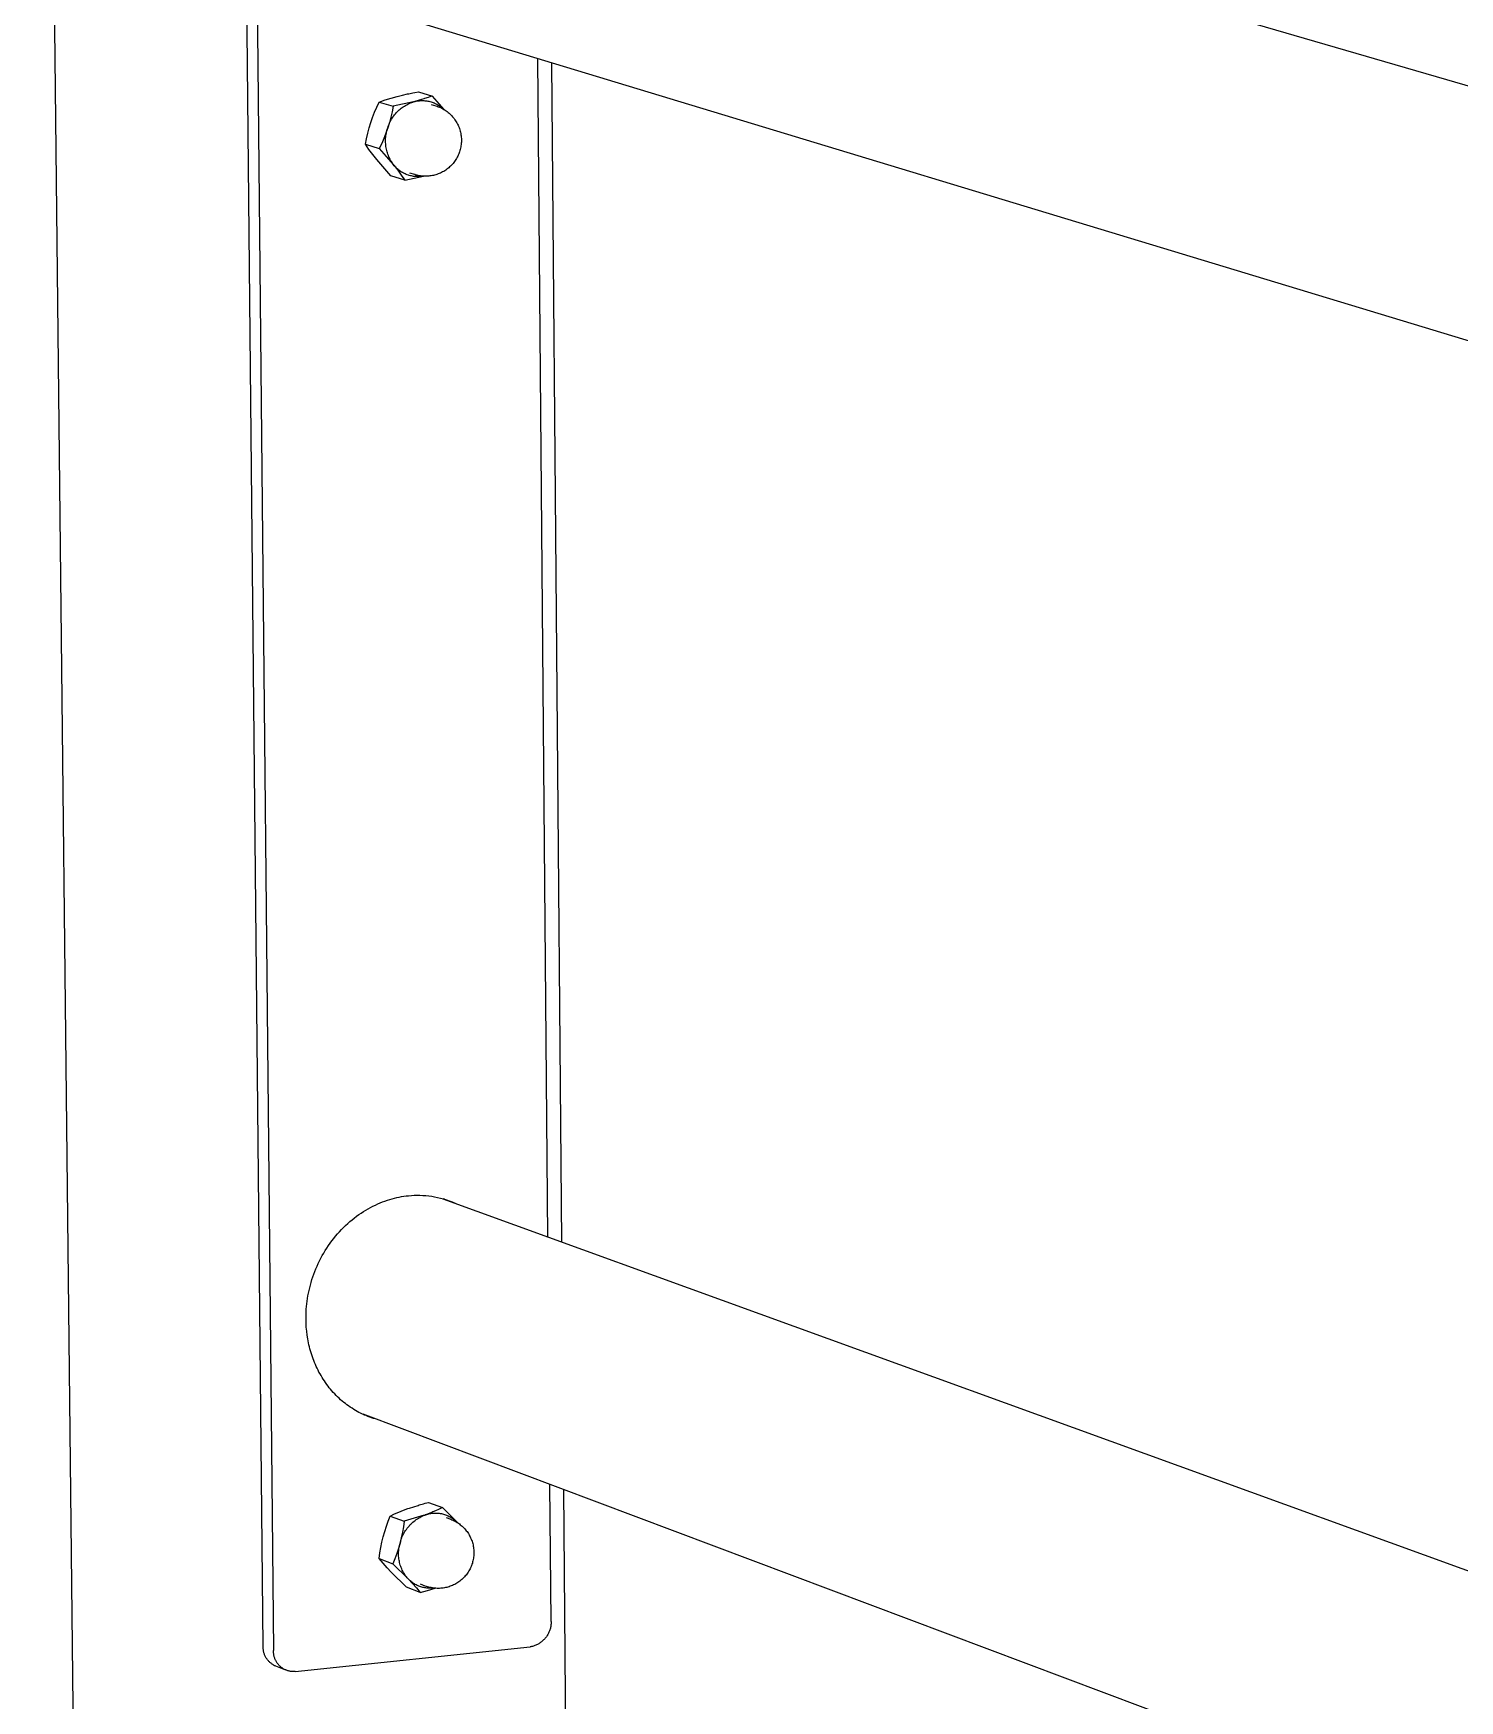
# Model space of a CAD drawing. Header units: millimetres. Extents: x -1656 to 3995, y -637 to 3312.
# Drawn here: x -776.8 to -583.7, y 507.2 to 733.1 of the extents above; entities that cross this region are included whole.
import ezdxf

# ---------------------------------------------------------------- set-up
doc = ezdxf.new("R2010")
doc.units = ezdxf.units.MM
doc.header["$MEASUREMENT"] = 0
doc.layers.add('Utwórz2D linie widoczne', color=7, linetype='Continuous', true_color=0x000000)

msp = doc.modelspace()

# ---------------------------------------------------------------- linework, layer by layer
at = {"layer": 'Utwórz2D linie widoczne'}
for p, q in [((-769.89, 365.93), (-776.82, 998.3)), ((-745.7, 514.58), (-750.18, 965.1)), ((-748.74, 964.78), (-744.29, 514.02)), ((-724.13, 767.18), (-20.23, 562.45)), ((-20.99, 521.13), (-733.01, 737.06)), ((-707.15, 570.06), (-708.49, 729.63)), ((-706.64, 729.06), (-705.31, 569.39)), ((-725.99, 724.91), (-725.42, 725.03)), ((-725.42, 725.03), (-725.41, 725.03)), ((-725.41, 725.03), (-725.15, 725.08)), ((-725.15, 725.08), (-724.68, 725.17)), ((-724.68, 725.17), (-722.79, 724.59)), ((-730.61, 722.4), (-730.31, 723.1)), ((-730.31, 723.1), (-729.99, 723.78)), ((-729.99, 723.78), (-729.18, 724.06)), ((-729.99, 723.78), (-728.11, 723.2)), ((-729.18, 724.06), (-728.37, 724.31)), ((-728.37, 724.31), (-727.54, 724.54)), ((-728.11, 723.2), (-728.25, 722.46)), ((-725.32, 723.81), (-728.11, 723.2)), ((-727.54, 724.54), (-726.84, 724.71)), ((-727.29, 722.7), (-727.15, 722.81)), ((-727.15, 722.81), (-727.01, 722.93)), ((-727.01, 722.93), (-726.86, 723.04)), ((-726.86, 723.04), (-726.72, 723.14)), ((-726.84, 724.71), (-726.14, 724.88)), ((-726.72, 723.14), (-726.56, 723.24)), ((-726.56, 723.24), (-726.41, 723.33)), ((-726.41, 723.33), (-726.25, 723.42)), ((-726.25, 723.42), (-726.09, 723.5)), ((-726.14, 724.88), (-725.99, 724.91)), ((-726.09, 723.5), (-725.92, 723.58)), ((-725.92, 723.58), (-725.76, 723.65)), ((-725.76, 723.65), (-725.59, 723.72)), ((-725.59, 723.72), (-725.42, 723.78)), ((-725.42, 723.78), (-725.24, 723.83)), ((-725.24, 723.83), (-725.1, 723.87)), ((-724.56, 724.02), (-725.17, 723.85)), ((-725.1, 723.87), (-724.96, 723.9)), ((-724.96, 723.9), (-724.82, 723.92)), ((-724.82, 723.92), (-724.68, 723.94)), ((-724.68, 723.94), (-724.54, 723.96)), ((-723.95, 724.2), (-724.56, 724.02)), ((-724.54, 723.96), (-724.39, 723.97)), ((-724.39, 723.97), (-724.25, 723.98)), ((-724.25, 723.98), (-724.1, 723.98)), ((-724.1, 723.98), (-723.96, 723.97)), ((-723.96, 723.97), (-723.82, 723.96)), ((-723.83, 724.24), (-723.95, 724.2)), ((-723.36, 724.4), (-723.83, 724.24)), ((-723.82, 723.96), (-723.67, 723.95)), ((-723.67, 723.95), (-723.53, 723.93)), ((-723.53, 723.93), (-723.39, 723.91)), ((-723.39, 723.91), (-723.25, 723.88)), ((-723.35, 724.4), (-723.36, 724.4)), ((-723.15, 724.47), (-723.35, 724.4)), ((-723.25, 723.88), (-723.11, 723.84)), ((-722.79, 724.59), (-723.15, 724.47)), ((-723.11, 723.84), (-722.97, 723.81)), ((-722.97, 723.81), (-722.83, 723.76)), ((-722.95, 723.46), (-722.31, 723.26)), ((-722.83, 723.76), (-722.7, 723.71)), ((-721.17, 722.75), (-722.79, 724.59)), ((-722.7, 723.71), (-722.56, 723.66)), ((-722.56, 723.66), (-722.43, 723.6)), ((-722.43, 723.6), (-722.3, 723.54)), ((-722.31, 723.26), (-722.14, 723.21)), ((-722.3, 723.54), (-722.17, 723.48)), ((-722.17, 723.48), (-722.05, 723.41)), ((-722.14, 723.21), (-721.98, 723.15)), ((-722.05, 723.41), (-721.92, 723.33)), ((-721.98, 723.15), (-721.82, 723.09)), ((-721.92, 723.33), (-721.8, 723.25)), ((-721.82, 723.09), (-721.67, 723.02)), ((-721.8, 723.25), (-721.69, 723.17)), ((-721.69, 723.17), (-721.57, 723.08)), ((-721.67, 723.02), (-721.52, 722.94)), ((-721.57, 723.08), (-721.46, 722.99)), ((-721.52, 722.94), (-721.37, 722.86)), ((-721.46, 722.99), (-721.35, 722.89)), ((-721.37, 722.86), (-721.22, 722.78)), ((-721.35, 722.89), (-721.25, 722.79)), ((-721.22, 722.78), (-721.07, 722.69)), ((-731.35, 720.27), (-731.13, 720.99)), ((-731.13, 720.99), (-730.88, 721.7)), ((-730.88, 721.7), (-730.61, 722.4)), ((-728.61, 721), (-728.83, 720.28)), ((-728.78, 720.45), (-728.71, 720.62)), ((-728.71, 720.62), (-728.65, 720.79)), ((-728.65, 720.79), (-728.57, 720.96)), ((-728.42, 721.73), (-728.61, 721)), ((-728.57, 720.96), (-728.49, 721.12)), ((-728.49, 721.12), (-728.41, 721.28)), ((-728.25, 722.46), (-728.42, 721.73)), ((-728.41, 721.28), (-728.32, 721.44)), ((-728.32, 721.44), (-728.23, 721.59)), ((-728.23, 721.59), (-728.13, 721.74)), ((-728.13, 721.74), (-728.02, 721.89)), ((-728.02, 721.89), (-727.91, 722.04)), ((-727.91, 722.04), (-727.79, 722.18)), ((-727.79, 722.18), (-727.67, 722.31)), ((-727.67, 722.31), (-727.55, 722.44)), ((-727.55, 722.44), (-727.42, 722.57)), ((-727.42, 722.57), (-727.29, 722.7)), ((-721.07, 722.69), (-720.93, 722.59)), ((-720.93, 722.59), (-720.79, 722.49)), ((-720.79, 722.49), (-720.66, 722.38)), ((-720.66, 722.38), (-720.53, 722.27)), ((-720.53, 722.27), (-720.4, 722.16)), ((-720.4, 722.16), (-720.28, 722.04)), ((-720.28, 722.04), (-720.16, 721.92)), ((-720.16, 721.92), (-720.05, 721.79)), ((-720.05, 721.79), (-719.94, 721.66)), ((-719.94, 721.66), (-719.83, 721.53)), ((-719.83, 721.53), (-719.73, 721.39)), ((-719.73, 721.39), (-719.64, 721.25)), ((-719.64, 721.25), (-719.55, 721.1)), ((-719.55, 721.1), (-719.46, 720.96)), ((-719.46, 720.96), (-719.38, 720.8)), ((-719.38, 720.8), (-719.31, 720.65)), ((-719.31, 720.65), (-719.24, 720.5)), ((-719.24, 720.5), (-719.17, 720.34)), ((-731.85, 718.07), (-731.71, 718.81)), ((-731.71, 718.81), (-731.54, 719.54)), ((-731.54, 719.54), (-731.35, 720.27)), ((-729.35, 718.86), (-729.65, 718.17)), ((-729.08, 719.57), (-729.35, 718.86)), ((-729.13, 718.67), (-729.12, 718.85)), ((-729.13, 718.49), (-729.13, 718.67)), ((-729.12, 718.31), (-729.13, 718.49)), ((-729.12, 718.85), (-729.1, 719.04)), ((-729.11, 718.13), (-729.12, 718.31)), ((-729.1, 719.04), (-729.08, 719.22)), ((-728.83, 720.28), (-729.08, 719.57)), ((-729.08, 719.22), (-729.06, 719.4)), ((-729.06, 719.4), (-729.02, 719.58)), ((-729.02, 719.58), (-728.98, 719.75)), ((-728.98, 719.75), (-728.94, 719.93)), ((-728.94, 719.93), (-728.89, 720.11)), ((-728.89, 720.11), (-728.83, 720.28)), ((-728.83, 720.28), (-728.78, 720.45)), ((-719.17, 720.34), (-719.12, 720.18)), ((-719.12, 720.18), (-719.06, 720.01)), ((-719.06, 720.01), (-719.02, 719.85)), ((-719.02, 719.85), (-718.98, 719.69)), ((-718.98, 719.69), (-718.94, 719.52)), ((-718.94, 719.52), (-718.91, 719.35)), ((-718.91, 719.35), (-718.89, 719.19)), ((-718.89, 719.19), (-718.87, 719.02)), ((-718.87, 719.02), (-718.86, 718.85)), ((-718.86, 718.36), (-718.87, 718.19)), ((-718.86, 718.85), (-718.85, 718.69)), ((-718.85, 718.52), (-718.86, 718.36)), ((-718.85, 718.69), (-718.85, 718.52)), ((-731.37, 717.36), (-731.85, 718.07)), ((-731.85, 718.07), (-729.97, 717.49)), ((-730.86, 716.66), (-731.37, 717.36)), ((-730.33, 715.98), (-730.86, 716.66)), ((-728.41, 713.76), (-730.33, 715.98)), ((-729.65, 718.17), (-729.97, 717.49)), ((-729.97, 717.49), (-728.08, 715.33)), ((-729.1, 717.94), (-729.11, 718.13)), ((-729.07, 717.76), (-729.1, 717.94)), ((-729.05, 717.58), (-729.07, 717.76)), ((-729.01, 717.41), (-729.05, 717.58)), ((-728.97, 717.23), (-729.01, 717.41)), ((-728.92, 717.05), (-728.97, 717.23)), ((-728.87, 716.88), (-728.92, 717.05)), ((-728.81, 716.7), (-728.87, 716.88)), ((-728.75, 716.53), (-728.81, 716.7)), ((-728.68, 716.37), (-728.75, 716.53)), ((-728.6, 716.2), (-728.68, 716.37)), ((-728.52, 716.04), (-728.6, 716.2)), ((-728.44, 715.88), (-728.52, 716.04)), ((-719.6, 716), (-719.69, 715.86)), ((-719.51, 716.14), (-719.6, 716)), ((-719.43, 716.29), (-719.51, 716.14)), ((-719.35, 716.43), (-719.43, 716.29)), ((-719.28, 716.58), (-719.35, 716.43)), ((-719.22, 716.74), (-719.28, 716.58)), ((-719.16, 716.89), (-719.22, 716.74)), ((-719.1, 717.05), (-719.16, 716.89)), ((-719.05, 717.21), (-719.1, 717.05)), ((-719.01, 717.37), (-719.05, 717.21)), ((-718.97, 717.53), (-719.01, 717.37)), ((-718.93, 717.69), (-718.97, 717.53)), ((-718.91, 717.86), (-718.93, 717.69)), ((-718.88, 718.02), (-718.91, 717.86)), ((-718.87, 718.19), (-718.88, 718.02)), ((-728.34, 715.72), (-728.44, 715.88)), ((-726.52, 713.18), (-728.41, 713.76)), ((-728.25, 715.57), (-728.34, 715.72)), ((-728.14, 715.41), (-728.25, 715.57)), ((-728.04, 715.27), (-728.14, 715.41)), ((-727.95, 715.15), (-728.04, 715.27)), ((-727.99, 715.21), (-727.48, 714.55)), ((-727.85, 715.05), (-727.95, 715.15)), ((-727.75, 714.94), (-727.85, 715.05)), ((-727.65, 714.84), (-727.75, 714.94)), ((-727.54, 714.74), (-727.65, 714.84)), ((-727.43, 714.64), (-727.54, 714.74)), ((-727.48, 714.55), (-726.99, 713.87)), ((-727.32, 714.55), (-727.43, 714.64)), ((-727.2, 714.46), (-727.32, 714.55)), ((-727.09, 714.38), (-727.2, 714.46)), ((-726.96, 714.3), (-727.09, 714.38)), ((-726.99, 713.87), (-726.52, 713.18)), ((-726.84, 714.23), (-726.96, 714.3)), ((-726.71, 714.16), (-726.84, 714.23)), ((-726.58, 714.09), (-726.71, 714.16)), ((-726.45, 714.03), (-726.58, 714.09)), ((-726.52, 713.18), (-723.99, 713.73)), ((-726.32, 713.97), (-726.45, 714.03)), ((-726.18, 713.92), (-726.32, 713.97)), ((-726.04, 713.87), (-726.18, 713.92)), ((-725.91, 713.83), (-726.04, 713.87)), ((-725.77, 713.79), (-725.91, 713.83)), ((-725.17, 713.94), (-725.82, 714.14)), ((-725.62, 713.76), (-725.77, 713.79)), ((-725.48, 713.73), (-725.62, 713.76)), ((-725.34, 713.71), (-725.48, 713.73)), ((-725.02, 713.89), (-725.17, 713.94)), ((-724.86, 713.85), (-725.02, 713.89)), ((-724.71, 713.82), (-724.86, 713.85)), ((-724.55, 713.79), (-724.71, 713.82)), ((-724.39, 713.77), (-724.55, 713.79)), ((-724.23, 713.75), (-724.39, 713.77)), ((-724.07, 713.73), (-724.23, 713.75)), ((-724.04, 713.73), (-724.18, 713.71)), ((-723.91, 713.72), (-724.07, 713.73)), ((-723.75, 713.72), (-723.91, 713.72)), ((-723.59, 713.72), (-723.75, 713.72)), ((-723.43, 713.73), (-723.59, 713.72)), ((-723.27, 713.74), (-723.43, 713.73)), ((-723.11, 713.76), (-723.27, 713.74)), ((-722.95, 713.78), (-723.11, 713.76)), ((-722.79, 713.81), (-722.95, 713.78)), ((-722.63, 713.84), (-722.79, 713.81)), ((-722.48, 713.88), (-722.63, 713.84)), ((-722.32, 713.93), (-722.48, 713.88)), ((-722.16, 713.98), (-722.32, 713.93)), ((-722, 714.03), (-722.16, 713.98)), ((-721.85, 714.09), (-722, 714.03)), ((-721.7, 714.16), (-721.85, 714.09)), ((-721.55, 714.23), (-721.7, 714.16)), ((-721.4, 714.31), (-721.55, 714.23)), ((-721.25, 714.39), (-721.4, 714.31)), ((-721.11, 714.48), (-721.25, 714.39)), ((-720.97, 714.57), (-721.11, 714.48)), ((-720.84, 714.67), (-720.97, 714.57)), ((-720.7, 714.77), (-720.84, 714.67)), ((-720.57, 714.87), (-720.7, 714.77)), ((-720.45, 714.98), (-720.57, 714.87)), ((-720.33, 715.09), (-720.45, 714.98)), ((-720.21, 715.21), (-720.33, 715.09)), ((-720.1, 715.33), (-720.21, 715.21)), ((-719.99, 715.46), (-720.1, 715.33)), ((-719.88, 715.59), (-719.99, 715.46)), ((-719.78, 715.72), (-719.88, 715.59)), ((-719.69, 715.86), (-719.78, 715.72)), ((-725.19, 713.69), (-725.34, 713.71)), ((-725.05, 713.68), (-725.19, 713.69)), ((-724.9, 713.67), (-725.05, 713.68)), ((-724.76, 713.67), (-724.9, 713.67)), ((-724.61, 713.67), (-724.76, 713.67)), ((-724.47, 713.68), (-724.61, 713.67)), ((-724.32, 713.69), (-724.47, 713.68)), ((-724.18, 713.71), (-724.32, 713.69)), ((-731.8, 573.67), (-731.48, 573.86)), ((-731.48, 573.86), (-731.16, 574.04)), ((-731.16, 574.04), (-730.84, 574.21)), ((-730.84, 574.21), (-730.51, 574.36)), ((-730.51, 574.36), (-730.19, 574.51)), ((-730.19, 574.51), (-729.86, 574.65)), ((-729.86, 574.65), (-729.54, 574.78)), ((-729.54, 574.78), (-729.21, 574.9)), ((-729.21, 574.9), (-728.88, 575.01)), ((-728.88, 575.01), (-728.56, 575.12)), ((-728.56, 575.12), (-728.23, 575.21)), ((-728.23, 575.21), (-727.91, 575.3)), ((-727.91, 575.3), (-727.59, 575.37)), ((-727.59, 575.37), (-727.27, 575.44)), ((-727.27, 575.44), (-726.95, 575.5)), ((-726.95, 575.5), (-726.63, 575.55)), ((-726.63, 575.55), (-726.32, 575.59)), ((-726.32, 575.59), (-726.01, 575.63)), ((-726.01, 575.63), (-725.63, 575.66)), ((-725.63, 575.66), (-725.24, 575.68)), ((-725.24, 575.68), (-724.86, 575.69)), ((-724.86, 575.69), (-724.47, 575.68)), ((-724.47, 575.68), (-724.07, 575.67)), ((-724.07, 575.67), (-723.68, 575.64)), ((-723.68, 575.64), (-723.28, 575.6)), ((-723.28, 575.6), (-722.88, 575.55)), ((-722.88, 575.55), (-722.48, 575.48)), ((-722.48, 575.48), (-722.08, 575.4)), ((-722.08, 575.4), (-721.69, 575.31)), ((-721.69, 575.31), (-721.29, 575.2)), ((-721.38, 575.22), (-24.69, 322.21)), ((-721.29, 575.2), (-720.89, 575.07)), ((-721.15, 575.14), (-721.26, 575.19)), ((-720.89, 575.07), (-720.5, 574.94)), ((-720.5, 574.94), (-720.1, 574.78)), ((-720.1, 574.78), (-719.72, 574.62)), ((-734.82, 571.32), (-734.54, 571.59)), ((-734.54, 571.59), (-734.25, 571.86)), ((-734.25, 571.86), (-733.96, 572.11)), ((-733.96, 572.11), (-733.66, 572.36)), ((-733.66, 572.36), (-733.36, 572.6)), ((-733.36, 572.6), (-733.06, 572.84)), ((-733.06, 572.84), (-732.75, 573.06)), ((-732.75, 573.06), (-732.44, 573.27)), ((-732.44, 573.27), (-732.12, 573.48)), ((-732.12, 573.48), (-731.8, 573.67)), ((-736.85, 568.87), (-736.62, 569.2)), ((-736.62, 569.2), (-736.39, 569.52)), ((-736.39, 569.52), (-736.14, 569.84)), ((-736.14, 569.84), (-735.89, 570.15)), ((-735.89, 570.15), (-735.63, 570.45)), ((-735.63, 570.45), (-735.37, 570.75)), ((-735.37, 570.75), (-735.1, 571.03)), ((-735.1, 571.03), (-734.82, 571.32)), ((-738.06, 566.8), (-737.88, 567.16)), ((-737.88, 567.16), (-737.69, 567.51)), ((-737.69, 567.51), (-737.49, 567.86)), ((-737.49, 567.86), (-737.29, 568.2)), ((-737.29, 568.2), (-737.07, 568.54)), ((-737.07, 568.54), (-736.85, 568.87)), ((-738.97, 564.63), (-738.84, 564.99)), ((-738.84, 564.99), (-738.7, 565.36)), ((-738.7, 565.36), (-738.55, 565.72)), ((-738.55, 565.72), (-738.4, 566.09)), ((-738.4, 566.09), (-738.24, 566.45)), ((-738.24, 566.45), (-738.06, 566.8)), ((-739.63, 562.06), (-739.56, 562.42)), ((-739.56, 562.42), (-739.49, 562.79)), ((-739.49, 562.79), (-739.4, 563.15)), ((-739.4, 563.15), (-739.31, 563.52)), ((-739.31, 563.52), (-739.2, 563.89)), ((-739.2, 563.89), (-739.09, 564.26)), ((-739.09, 564.26), (-738.97, 564.63)), ((-739.88, 559.91), (-739.86, 560.26)), ((-739.86, 560.26), (-739.83, 560.61)), ((-739.83, 560.61), (-739.79, 560.97)), ((-739.79, 560.97), (-739.75, 561.33)), ((-739.75, 561.33), (-739.69, 561.69)), ((-739.69, 561.69), (-739.63, 562.06)), ((-739.9, 559.22), (-739.89, 559.56)), ((-739.9, 558.87), (-739.9, 559.22)), ((-739.89, 558.35), (-739.9, 558.87)), ((-739.89, 559.56), (-739.88, 559.91)), ((-739.86, 557.82), (-739.89, 558.35)), ((-739.81, 557.29), (-739.86, 557.82)), ((-739.74, 556.75), (-739.81, 557.29)), ((-739.66, 556.22), (-739.74, 556.75)), ((-739.56, 555.68), (-739.66, 556.22)), ((-739.5, 555.41), (-739.56, 555.68)), ((-739.43, 555.14), (-739.5, 555.41)), ((-739.36, 554.87), (-739.43, 555.14)), ((-739.29, 554.6), (-739.36, 554.87)), ((-739.21, 554.34), (-739.29, 554.6)), ((-739.13, 554.07), (-739.21, 554.34)), ((-739.04, 553.81), (-739.13, 554.07)), ((-738.94, 553.54), (-739.04, 553.81)), ((-738.84, 553.28), (-738.94, 553.54)), ((-738.74, 553.02), (-738.84, 553.28)), ((-738.63, 552.76), (-738.74, 553.02)), ((-738.51, 552.5), (-738.63, 552.76)), ((-738.39, 552.25), (-738.51, 552.5)), ((-738.27, 551.99), (-738.39, 552.25)), ((-738.14, 551.74), (-738.27, 551.99)), ((-738, 551.49), (-738.14, 551.74)), ((-737.86, 551.25), (-738, 551.49)), ((-737.72, 551), (-737.86, 551.25)), ((-737.57, 550.76), (-737.72, 551)), ((-737.41, 550.53), (-737.57, 550.76)), ((-737.26, 550.3), (-737.41, 550.53)), ((-737.09, 550.07), (-737.26, 550.3)), ((-736.92, 549.84), (-737.09, 550.07)), ((-736.75, 549.62), (-736.92, 549.84)), ((-736.57, 549.4), (-736.75, 549.62)), ((-736.39, 549.19), (-736.57, 549.4)), ((-736.2, 548.98), (-736.39, 549.19)), ((-736.01, 548.77), (-736.2, 548.98)), ((-735.82, 548.57), (-736.01, 548.77)), ((-735.62, 548.37), (-735.82, 548.57)), ((-735.42, 548.18), (-735.62, 548.37)), ((-735.21, 547.99), (-735.42, 548.18)), ((-735, 547.81), (-735.21, 547.99)), ((-734.79, 547.63), (-735, 547.81)), ((-734.57, 547.46), (-734.79, 547.63)), ((-734.35, 547.3), (-734.57, 547.46)), ((-734.13, 547.14), (-734.35, 547.3)), ((-733.9, 546.98), (-734.13, 547.14)), ((-733.67, 546.83), (-733.9, 546.98)), ((-733.44, 546.68), (-733.67, 546.83)), ((-733.21, 546.54), (-733.44, 546.68)), ((-732.97, 546.41), (-733.21, 546.54)), ((-732.74, 546.28), (-732.97, 546.41)), ((-732.5, 546.16), (-732.74, 546.28)), ((-732.25, 546.04), (-732.5, 546.16)), ((-732.01, 545.93), (-732.25, 546.04)), ((-25.46, 280.46), (-732.18, 546.01)), ((-732.07, 545.96), (-731.95, 545.92)), ((-731.77, 545.83), (-732.01, 545.93)), ((-731.52, 545.73), (-731.77, 545.83)), ((-731.27, 545.63), (-731.52, 545.73)), ((-731.02, 545.55), (-731.27, 545.63)), ((-730.77, 545.46), (-731.02, 545.55)), ((-730.52, 545.39), (-730.77, 545.46)), ((-706.71, 517.96), (-706.87, 536.5)), ((-705.03, 535.81), (-703.58, 361.98)), ((-726.7, 533.01), (-726.09, 533.24)), ((-726.09, 533.24), (-725.88, 533.31)), ((-725.88, 533.31), (-725.3, 533.5)), ((-725.3, 533.5), (-724.72, 533.68)), ((-724.72, 533.68), (-724.57, 533.73)), ((-724.57, 533.73), (-724.01, 533.89)), ((-724.01, 533.89), (-724, 533.89)), ((-724, 533.89), (-723.75, 533.96)), ((-723.75, 533.96), (-723.29, 534.08)), ((-723.29, 534.08), (-721.41, 533.37)), ((-721.96, 533.11), (-722.34, 532.95)), ((-721.41, 533.37), (-721.96, 533.12)), ((-721.96, 533.12), (-721.96, 533.11)), ((-719.42, 531.4), (-721.41, 533.37)), ((-729.24, 530.15), (-729.02, 530.85)), ((-729.02, 530.85), (-728.77, 531.55)), ((-728.77, 531.55), (-728.49, 532.23)), ((-728.49, 532.23), (-727.9, 532.51)), ((-728.49, 532.23), (-726.61, 531.52)), ((-727.9, 532.51), (-727.31, 532.77)), ((-727.31, 532.77), (-726.7, 533.01)), ((-726.71, 530.77), (-726.84, 530.03)), ((-726.61, 531.52), (-726.71, 530.77)), ((-723.88, 532.34), (-726.61, 531.52)), ((-726.08, 530.73), (-725.95, 530.88)), ((-725.95, 530.88), (-725.83, 531.02)), ((-725.83, 531.02), (-725.69, 531.15)), ((-725.69, 531.15), (-725.56, 531.28)), ((-725.56, 531.28), (-725.42, 531.41)), ((-725.42, 531.41), (-725.27, 531.53)), ((-725.27, 531.53), (-725.12, 531.64)), ((-725.12, 531.64), (-724.97, 531.75)), ((-724.97, 531.75), (-724.81, 531.86)), ((-724.81, 531.86), (-724.65, 531.96)), ((-724.65, 531.96), (-724.49, 532.05)), ((-724.49, 532.05), (-724.33, 532.14)), ((-724.33, 532.14), (-724.16, 532.22)), ((-724.16, 532.22), (-723.98, 532.3)), ((-723.98, 532.3), (-723.81, 532.37)), ((-723.81, 532.37), (-723.68, 532.42)), ((-723.6, 532.45), (-723.74, 532.39)), ((-723.68, 532.42), (-723.54, 532.46)), ((-723.13, 532.62), (-723.6, 532.45)), ((-723.54, 532.46), (-723.4, 532.5)), ((-723.4, 532.5), (-723.27, 532.53)), ((-723.27, 532.53), (-723.13, 532.56)), ((-722.91, 532.71), (-723.13, 532.62)), ((-723.13, 532.56), (-722.99, 532.59)), ((-722.99, 532.59), (-722.85, 532.6)), ((-722.85, 532.73), (-722.91, 532.71)), ((-722.72, 532.79), (-722.85, 532.73)), ((-722.85, 532.6), (-722.7, 532.62)), ((-722.34, 532.95), (-722.72, 532.79)), ((-722.7, 532.62), (-722.56, 532.63)), ((-722.56, 532.63), (-722.42, 532.63)), ((-722.42, 532.63), (-722.28, 532.63)), ((-722.28, 532.63), (-722.14, 532.63)), ((-722.14, 532.63), (-721.99, 532.62)), ((-721.99, 532.62), (-721.85, 532.6)), ((-721.85, 532.6), (-721.71, 532.58)), ((-721.71, 532.58), (-721.57, 532.56)), ((-721.57, 532.56), (-721.43, 532.53)), ((-721.43, 532.53), (-721.3, 532.49)), ((-721.3, 532.49), (-721.16, 532.46)), ((-721.16, 532.46), (-721.02, 532.41)), ((-721.02, 532.41), (-720.89, 532.36)), ((-720.93, 532.04), (-720.29, 531.79)), ((-720.89, 532.36), (-720.76, 532.31)), ((-720.76, 532.31), (-720.63, 532.25)), ((-720.63, 532.25), (-720.5, 532.19)), ((-720.5, 532.19), (-720.38, 532.13)), ((-720.38, 532.13), (-720.25, 532.05)), ((-720.29, 531.79), (-720.14, 531.73)), ((-720.25, 532.05), (-720.13, 531.98)), ((-720.14, 531.73), (-719.98, 531.67)), ((-720.13, 531.98), (-720.01, 531.9)), ((-720.01, 531.9), (-719.9, 531.82)), ((-719.98, 531.67), (-719.84, 531.59)), ((-719.9, 531.82), (-719.79, 531.73)), ((-719.84, 531.59), (-719.69, 531.52)), ((-719.79, 531.73), (-719.68, 531.64)), ((-719.69, 531.52), (-719.55, 531.44)), ((-719.68, 531.64), (-719.57, 531.55)), ((-719.57, 531.55), (-719.47, 531.45)), ((-719.55, 531.44), (-719.41, 531.35)), ((-719.47, 531.45), (-719.37, 531.35)), ((-719.41, 531.35), (-719.27, 531.26)), ((-719.37, 531.35), (-719.32, 531.29)), ((-719.27, 531.26), (-719.13, 531.16)), ((-719.13, 531.16), (-719, 531.06)), ((-719, 531.06), (-718.88, 530.96)), ((-718.88, 530.96), (-718.75, 530.85)), ((-718.75, 530.85), (-718.63, 530.74)), ((-729.77, 527.97), (-729.62, 528.7)), ((-729.62, 528.7), (-729.45, 529.43)), ((-729.45, 529.43), (-729.24, 530.15)), ((-727.17, 528.56), (-727.37, 527.85)), ((-727.21, 528.39), (-727.17, 528.56)), ((-726.99, 529.29), (-727.17, 528.56)), ((-727.17, 528.56), (-727.12, 528.75)), ((-727.12, 528.75), (-727.06, 528.93)), ((-727.06, 528.93), (-727, 529.1)), ((-727, 529.1), (-726.94, 529.28)), ((-726.84, 530.03), (-726.99, 529.29)), ((-726.94, 529.28), (-726.86, 529.45)), ((-726.86, 529.45), (-726.78, 529.62)), ((-726.78, 529.62), (-726.7, 529.79)), ((-726.7, 529.79), (-726.61, 529.96)), ((-726.61, 529.96), (-726.51, 530.12)), ((-726.51, 530.12), (-726.41, 530.28)), ((-726.41, 530.28), (-726.3, 530.43)), ((-726.3, 530.43), (-726.19, 530.59)), ((-726.19, 530.59), (-726.08, 530.73)), ((-718.63, 530.74), (-718.52, 530.62)), ((-718.52, 530.62), (-718.4, 530.5)), ((-718.4, 530.5), (-718.3, 530.38)), ((-718.3, 530.38), (-718.19, 530.25)), ((-718.19, 530.25), (-718.09, 530.12)), ((-718.09, 530.12), (-718, 529.98)), ((-718, 529.98), (-717.91, 529.85)), ((-717.91, 529.85), (-717.82, 529.7)), ((-717.82, 529.7), (-717.74, 529.56)), ((-717.74, 529.56), (-717.67, 529.41)), ((-717.67, 529.41), (-717.6, 529.27)), ((-717.6, 529.27), (-717.53, 529.11)), ((-717.53, 529.11), (-717.47, 528.96)), ((-717.47, 528.96), (-717.41, 528.81)), ((-717.41, 528.81), (-717.37, 528.65)), ((-717.37, 528.65), (-717.32, 528.49)), ((-730, 526.48), (-729.9, 527.23)), ((-729.47, 525.84), (-730, 526.48)), ((-730, 526.48), (-728.13, 525.76)), ((-729.9, 527.23), (-729.77, 527.97)), ((-727.85, 526.45), (-728.13, 525.76)), ((-727.6, 527.15), (-727.85, 526.45)), ((-727.37, 527.85), (-727.6, 527.15)), ((-727.37, 527.16), (-727.36, 527.34)), ((-727.37, 526.98), (-727.37, 527.16)), ((-727.36, 526.8), (-727.37, 526.98)), ((-727.36, 527.34), (-727.35, 527.51)), ((-727.34, 526.62), (-727.36, 526.8)), ((-727.35, 527.51), (-727.34, 527.69)), ((-727.34, 527.69), (-727.32, 527.87)), ((-727.32, 526.45), (-727.34, 526.62)), ((-727.32, 527.87), (-727.29, 528.04)), ((-727.29, 526.27), (-727.32, 526.45)), ((-727.29, 528.04), (-727.25, 528.22)), ((-727.26, 526.1), (-727.29, 526.27)), ((-727.25, 528.22), (-727.21, 528.39)), ((-717.32, 528.49), (-717.28, 528.33)), ((-717.25, 526.34), (-717.29, 526.18)), ((-717.28, 528.33), (-717.25, 528.17)), ((-717.25, 528.17), (-717.22, 528)), ((-717.22, 526.51), (-717.25, 526.34)), ((-717.22, 528), (-717.2, 527.84)), ((-717.2, 526.67), (-717.22, 526.51)), ((-717.2, 527.84), (-717.18, 527.67)), ((-717.18, 526.84), (-717.2, 526.67)), ((-717.18, 527.67), (-717.17, 527.5)), ((-717.17, 527), (-717.18, 526.84)), ((-717.17, 527.5), (-717.16, 527.34)), ((-717.16, 527.34), (-717.17, 527.17)), ((-717.17, 527.17), (-717.17, 527)), ((-728.92, 525.22), (-729.47, 525.84)), ((-728.36, 524.61), (-728.92, 525.22)), ((-726.31, 522.59), (-728.36, 524.61)), ((-728.13, 525.76), (-726.13, 523.79)), ((-727.22, 525.92), (-727.26, 526.1)), ((-727.18, 525.75), (-727.22, 525.92)), ((-727.13, 525.58), (-727.18, 525.75)), ((-727.07, 525.41), (-727.13, 525.58)), ((-727.01, 525.25), (-727.07, 525.41)), ((-726.94, 525.08), (-727.01, 525.25)), ((-726.86, 524.92), (-726.94, 525.08)), ((-726.78, 524.76), (-726.86, 524.92)), ((-726.7, 524.6), (-726.78, 524.76)), ((-726.61, 524.45), (-726.7, 524.6)), ((-726.51, 524.3), (-726.61, 524.45)), ((-726.41, 524.15), (-726.51, 524.3)), ((-726.3, 524.01), (-726.41, 524.15)), ((-726.19, 523.87), (-726.3, 524.01)), ((-718.33, 524.12), (-718.44, 523.99)), ((-718.23, 524.24), (-718.33, 524.12)), ((-718.13, 524.38), (-718.23, 524.24)), ((-718.03, 524.51), (-718.13, 524.38)), ((-717.93, 524.65), (-718.03, 524.51)), ((-717.85, 524.79), (-717.93, 524.65)), ((-717.76, 524.94), (-717.85, 524.79)), ((-717.69, 525.08), (-717.76, 524.94)), ((-717.61, 525.23), (-717.69, 525.08)), ((-717.55, 525.39), (-717.61, 525.23)), ((-717.48, 525.54), (-717.55, 525.39)), ((-717.43, 525.7), (-717.48, 525.54)), ((-717.37, 525.86), (-717.43, 525.7)), ((-717.33, 526.02), (-717.37, 525.86)), ((-717.29, 526.18), (-717.33, 526.02)), ((-724.44, 521.87), (-726.31, 522.59)), ((-726.08, 523.74), (-726.19, 523.87)), ((-725.98, 523.64), (-726.08, 523.74)), ((-726.03, 523.68), (-725.48, 523.09)), ((-725.88, 523.54), (-725.98, 523.64)), ((-725.78, 523.45), (-725.88, 523.54)), ((-725.67, 523.36), (-725.78, 523.45)), ((-725.56, 523.27), (-725.67, 523.36)), ((-725.45, 523.19), (-725.56, 523.27)), ((-725.48, 523.09), (-724.95, 522.49)), ((-725.33, 523.11), (-725.45, 523.19)), ((-725.22, 523.04), (-725.33, 523.11)), ((-725.1, 522.97), (-725.22, 523.04)), ((-724.97, 522.91), (-725.1, 522.97)), ((-724.85, 522.84), (-724.97, 522.91)), ((-724.95, 522.49), (-724.44, 521.87)), ((-724.72, 522.79), (-724.85, 522.84)), ((-724.6, 522.73), (-724.72, 522.79)), ((-724.47, 522.69), (-724.6, 522.73)), ((-724.33, 522.64), (-724.47, 522.69)), ((-724.44, 521.87), (-723.43, 522.15)), ((-723.74, 522.75), (-724.38, 523)), ((-724.2, 522.6), (-724.33, 522.64)), ((-724.07, 522.57), (-724.2, 522.6)), ((-723.93, 522.54), (-724.07, 522.57)), ((-723.79, 522.51), (-723.93, 522.54)), ((-723.66, 522.49), (-723.79, 522.51)), ((-723.59, 522.7), (-723.74, 522.75)), ((-723.52, 522.48), (-723.66, 522.49)), ((-723.43, 522.65), (-723.59, 522.7)), ((-723.38, 522.46), (-723.52, 522.48)), ((-723.27, 522.6), (-723.43, 522.65)), ((-723.43, 522.15), (-722.43, 522.45)), ((-723.24, 522.46), (-723.38, 522.46)), ((-723.12, 522.56), (-723.27, 522.6)), ((-723.1, 522.46), (-723.24, 522.46)), ((-722.96, 522.53), (-723.12, 522.56)), ((-722.96, 522.46), (-723.1, 522.46)), ((-722.79, 522.5), (-722.96, 522.53)), ((-722.83, 522.47), (-722.96, 522.46)), ((-722.69, 522.48), (-722.83, 522.47)), ((-722.63, 522.47), (-722.79, 522.5)), ((-722.47, 522.45), (-722.63, 522.47)), ((-722.31, 522.44), (-722.47, 522.45)), ((-722.14, 522.43), (-722.31, 522.44)), ((-721.98, 522.43), (-722.14, 522.43)), ((-721.82, 522.43), (-721.98, 522.43)), ((-721.65, 522.44), (-721.82, 522.43)), ((-721.49, 522.46), (-721.65, 522.44)), ((-721.33, 522.48), (-721.49, 522.46)), ((-721.16, 522.5), (-721.33, 522.48)), ((-721, 522.54), (-721.16, 522.5)), ((-720.84, 522.57), (-721, 522.54)), ((-720.69, 522.61), (-720.84, 522.57)), ((-720.53, 522.66), (-720.69, 522.61)), ((-720.37, 522.71), (-720.53, 522.66)), ((-720.22, 522.77), (-720.37, 522.71)), ((-720.06, 522.84), (-720.22, 522.77)), ((-719.91, 522.91), (-720.06, 522.84)), ((-719.76, 522.98), (-719.91, 522.91)), ((-719.62, 523.06), (-719.76, 522.98)), ((-719.47, 523.15), (-719.62, 523.06)), ((-719.33, 523.24), (-719.47, 523.15)), ((-719.19, 523.33), (-719.33, 523.24)), ((-719.06, 523.43), (-719.19, 523.33)), ((-718.93, 523.53), (-719.06, 523.43)), ((-718.8, 523.64), (-718.93, 523.53)), ((-718.68, 523.75), (-718.8, 523.64)), ((-718.56, 523.87), (-718.68, 523.75)), ((-718.44, 523.99), (-718.56, 523.87)), ((-706.76, 517.26), (-706.79, 517.15)), ((-706.74, 517.38), (-706.76, 517.26)), ((-706.73, 517.49), (-706.74, 517.38)), ((-706.72, 517.61), (-706.73, 517.49)), ((-706.71, 517.72), (-706.72, 517.61)), ((-706.71, 517.96), (-706.71, 517.84)), ((-706.71, 517.84), (-706.71, 517.72)), ((-708.27, 515), (-708.37, 514.94)), ((-708.17, 515.07), (-708.27, 515)), ((-708.08, 515.13), (-708.17, 515.07)), ((-707.99, 515.21), (-708.08, 515.13)), ((-707.9, 515.28), (-707.99, 515.21)), ((-707.81, 515.36), (-707.9, 515.28)), ((-707.72, 515.44), (-707.81, 515.36)), ((-707.64, 515.52), (-707.72, 515.44)), ((-707.56, 515.61), (-707.64, 515.52)), ((-707.49, 515.7), (-707.56, 515.61)), ((-707.42, 515.79), (-707.49, 515.7)), ((-707.35, 515.88), (-707.42, 515.79)), ((-707.28, 515.98), (-707.35, 515.88)), ((-707.22, 516.07), (-707.28, 515.98)), ((-707.16, 516.17), (-707.22, 516.07)), ((-707.1, 516.28), (-707.16, 516.17)), ((-707.05, 516.38), (-707.1, 516.28)), ((-707, 516.48), (-707.05, 516.38)), ((-706.96, 516.59), (-707, 516.48)), ((-706.91, 516.7), (-706.96, 516.59)), ((-706.88, 516.81), (-706.91, 516.7)), ((-706.84, 516.92), (-706.88, 516.81)), ((-706.81, 517.03), (-706.84, 516.92)), ((-706.79, 517.15), (-706.81, 517.03)), ((-745.7, 514.48), (-745.7, 514.58)), ((-745.7, 514.38), (-745.7, 514.48)), ((-745.7, 514.28), (-745.7, 514.38)), ((-745.69, 514.19), (-745.7, 514.28)), ((-745.67, 514.09), (-745.69, 514.19)), ((-745.66, 514), (-745.67, 514.09)), ((-745.64, 513.9), (-745.66, 514)), ((-745.62, 513.81), (-745.64, 513.9)), ((-745.59, 513.71), (-745.62, 513.81)), ((-745.56, 513.62), (-745.59, 513.71)), ((-745.53, 513.53), (-745.56, 513.62)), ((-745.5, 513.44), (-745.53, 513.53)), ((-745.46, 513.35), (-745.5, 513.44)), ((-745.42, 513.26), (-745.46, 513.35)), ((-745.38, 513.17), (-745.42, 513.26)), ((-745.33, 513.09), (-745.38, 513.17)), ((-745.28, 513), (-745.33, 513.09)), ((-745.23, 512.92), (-745.28, 513)), ((-745.17, 512.84), (-745.23, 512.92)), ((-745.12, 512.76), (-745.17, 512.84)), ((-745.05, 512.69), (-745.12, 512.76)), ((-744.29, 513.93), (-744.29, 514.02)), ((-744.29, 513.83), (-744.29, 513.93)), ((-744.29, 513.74), (-744.29, 513.83)), ((-744.28, 513.64), (-744.29, 513.74)), ((-744.27, 513.55), (-744.28, 513.64)), ((-744.26, 513.46), (-744.27, 513.55)), ((-744.24, 513.36), (-744.26, 513.46)), ((-744.22, 513.27), (-744.24, 513.36)), ((-744.2, 513.18), (-744.22, 513.27)), ((-744.17, 513.09), (-744.2, 513.18)), ((-744.14, 513), (-744.17, 513.09)), ((-744.11, 512.91), (-744.14, 513)), ((-744.08, 512.82), (-744.11, 512.91)), ((-744.04, 512.73), (-744.08, 512.82)), ((-744, 512.65), (-744.04, 512.73)), ((-741.35, 511.16), (-709.56, 514.5)), ((-709.45, 514.52), (-709.56, 514.5)), ((-709.34, 514.55), (-709.45, 514.52)), ((-709.22, 514.58), (-709.34, 514.55)), ((-709.11, 514.61), (-709.22, 514.58)), ((-709, 514.65), (-709.11, 514.61)), ((-708.89, 514.69), (-709, 514.65)), ((-708.78, 514.73), (-708.89, 514.69)), ((-708.68, 514.78), (-708.78, 514.73)), ((-708.57, 514.83), (-708.68, 514.78)), ((-708.47, 514.88), (-708.57, 514.83)), ((-708.37, 514.94), (-708.47, 514.88)), ((-744.99, 512.61), (-745.05, 512.69)), ((-744.93, 512.54), (-744.99, 512.61)), ((-744.86, 512.47), (-744.93, 512.54)), ((-744.79, 512.4), (-744.86, 512.47)), ((-744.72, 512.34), (-744.79, 512.4)), ((-744.64, 512.28), (-744.72, 512.34)), ((-744.56, 512.22), (-744.64, 512.28)), ((-744.49, 512.16), (-744.56, 512.22)), ((-744.41, 512.11), (-744.49, 512.16)), ((-744.32, 512.05), (-744.41, 512.11)), ((-744.24, 512.01), (-744.32, 512.05)), ((-744.15, 511.96), (-744.24, 512.01)), ((-744.07, 511.92), (-744.15, 511.96)), ((-743.98, 511.88), (-744.07, 511.92)), ((-743.95, 512.57), (-744, 512.65)), ((-742.62, 511.35), (-743.98, 511.88)), ((-743.91, 512.48), (-743.95, 512.57)), ((-743.86, 512.4), (-743.91, 512.48)), ((-743.8, 512.32), (-743.86, 512.4)), ((-743.75, 512.25), (-743.8, 512.32)), ((-743.69, 512.17), (-743.75, 512.25)), ((-743.63, 512.1), (-743.69, 512.17)), ((-743.57, 512.03), (-743.63, 512.1)), ((-743.5, 511.96), (-743.57, 512.03)), ((-743.43, 511.9), (-743.5, 511.96)), ((-743.36, 511.83), (-743.43, 511.9)), ((-743.29, 511.77), (-743.36, 511.83)), ((-743.22, 511.71), (-743.29, 511.77)), ((-743.14, 511.66), (-743.22, 511.71)), ((-743.06, 511.6), (-743.14, 511.66)), ((-742.98, 511.55), (-743.06, 511.6)), ((-742.9, 511.5), (-742.98, 511.55)), ((-742.82, 511.46), (-742.9, 511.5)), ((-742.73, 511.42), (-742.82, 511.46)), ((-742.65, 511.38), (-742.73, 511.42)), ((-742.56, 511.34), (-742.65, 511.38)), ((-742.47, 511.31), (-742.56, 511.34)), ((-742.38, 511.28), (-742.47, 511.31)), ((-742.29, 511.25), (-742.38, 511.28)), ((-742.2, 511.23), (-742.29, 511.25)), ((-742.11, 511.21), (-742.2, 511.23)), ((-742.01, 511.19), (-742.11, 511.21)), ((-741.92, 511.18), (-742.01, 511.19)), ((-741.83, 511.17), (-741.92, 511.18)), ((-741.73, 511.16), (-741.83, 511.17)), ((-741.64, 511.16), (-741.73, 511.16)), ((-741.54, 511.16), (-741.64, 511.16)), ((-741.45, 511.16), (-741.54, 511.16)), ((-741.35, 511.16), (-741.45, 511.16))]:
    msp.add_line(p, q, dxfattribs=at)

doc.saveas('drawing.dxf')
